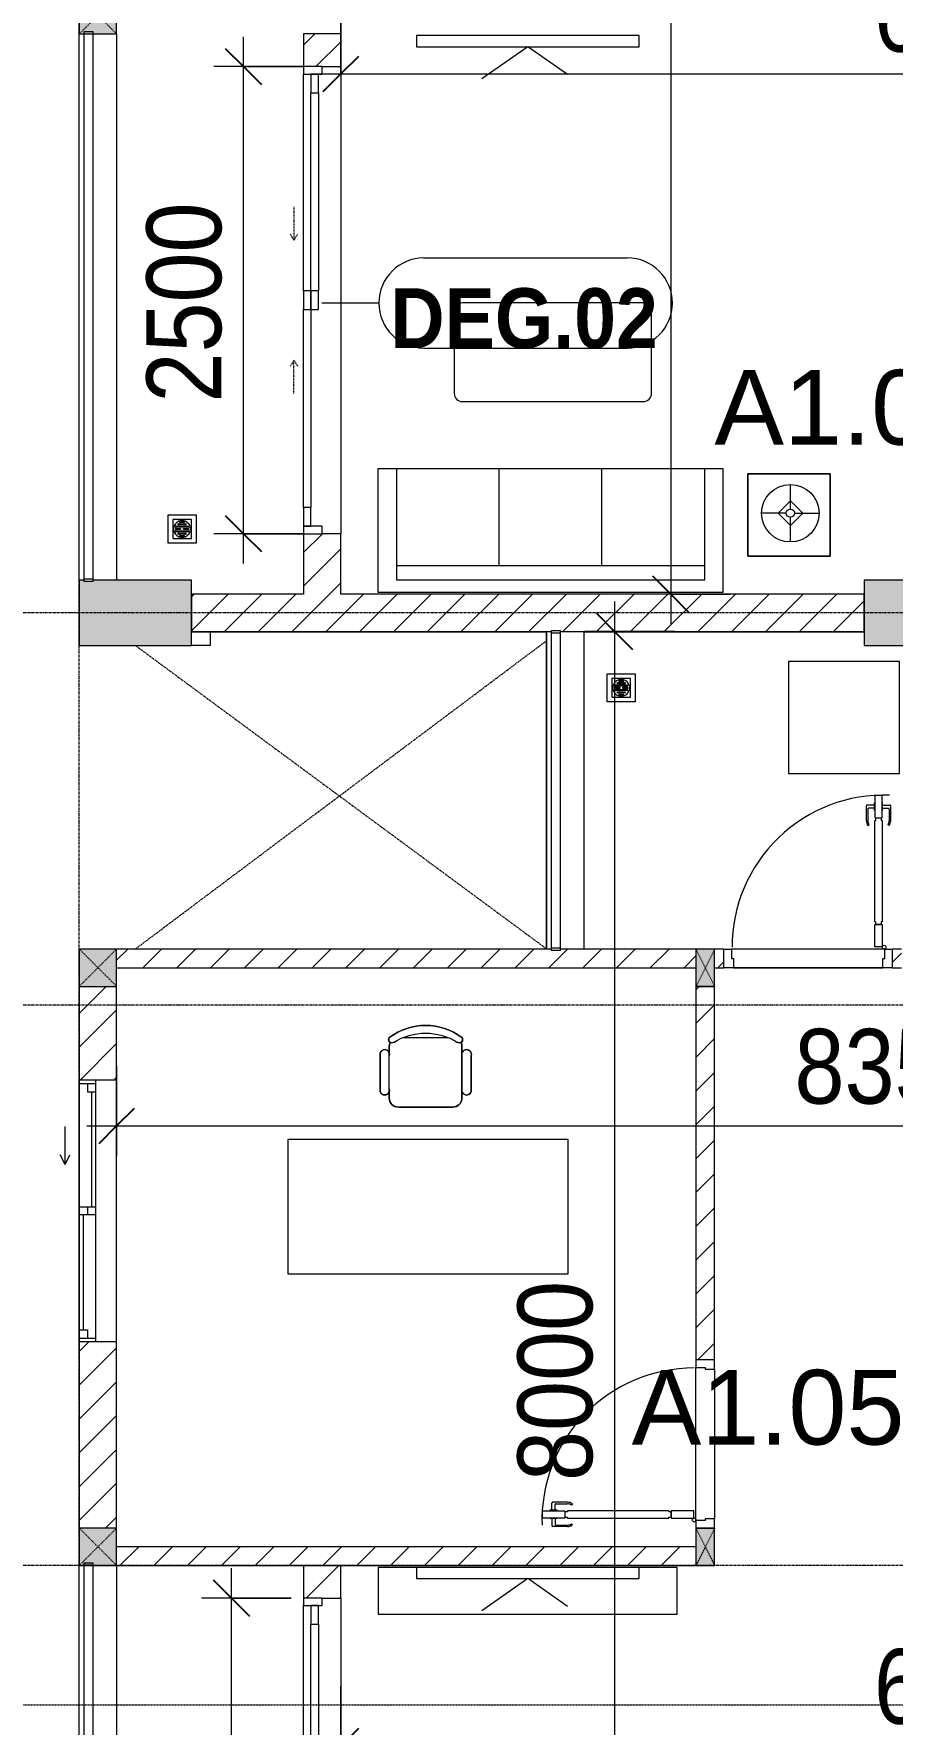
# Model space of a CAD drawing. Header units: millimetres. Extents: x 1591 to 239243, y -15958 to 82755.
# Drawn here: x 135408 to 140001, y 47587 to 56636 of the extents above; entities that cross this region are included whole.
import ezdxf

# ---------------------------------------------------------------- set-up
doc = ezdxf.new("R2010")
doc.units = ezdxf.units.MM
for name, pattern in [('Dash Dot 3_16_', [7.9375, 4.7625, -1.5875, 0, -1.5875]), ('Dash_2_', [6, 3, -3]), ('Demolished', [7.14375, 4.7625, -2.38125]), ('Grid Line', [22.225, 12.7, -3.175, 3.175, -3.175])]:
    doc.linetypes.add(name, pattern=pattern)
for name, color, linetype, lineweight in [('0-1', 250, 'Continuous', 5), ('A-ANNO-DIMS', 211, 'Continuous', 9), ('A-ANNO-DIMS-160', 211, 'Continuous', 9), ('A-AREA-IDEN', 2, 'Continuous', 9), ('A-DETL-DEMO', 6, 'Demolished', 9), ('A-DETL-GENF-1', 9, 'Continuous', 9), ('A-DOOR', 31, 'Continuous', 9), ('A-DOOR-1', 254, 'Continuous', 9), ('A-DOOR-2', 9, 'Continuous', 9), ('A-DOOR-FRAM', 31, 'Continuous', 9), ('A-DOOR-HDLN', 31, 'Dash_2_', 9), ('A-DOOR-IDEN', 31, 'Continuous', 9), ('A-FLOR-1', 7, 'Continuous', 9), ('A-FLOR-2', 9, 'Continuous', 9), ('A-FLOR-HRAL', 11, 'Continuous', 9), ('A-FLOR-HRAL-1', 254, 'Continuous', 9), ('A-FLOR-HRAL-2', 9, 'Continuous', 9), ('A-GLAZ', 151, 'Continuous', 9), ('A-WALL', 113, 'Continuous', 9), ('A-WALL-1', 253, 'Continuous', 18), ('A-WALL-2', 9, 'Continuous', 9), ('A-WALL-3', 113, 'Continuous', 18), ('A-WALL-PATT-1', 10, 'Continuous', 9), ('A-WALL-PATT-2', 111, 'Continuous', 9), ('G-ANNO-SYMB-1', 111, 'Dash Dot 3_16_', 18), ('G-IMPT-1', 254, 'Continuous', 9), ('I-FURN', 30, 'Continuous', 9), ('I-FURN-1', 254, 'Continuous', 9), ('M-EQPM-1', 254, 'Continuous', 9), ('S-COLS', 52, 'Continuous', 9), ('S-COLS-1', 52, 'Continuous', 5), ('S-COLS-2', 250, 'Continuous', 18), ('S-COLS-3', 7, 'Continuous', 9), ('S-COLS-4', 254, 'Continuous', 9), ('S-COLS-5', 253, 'Continuous', 18), ('S-COLS-6', 52, 'Continuous', 18), ('S-COLS-HDLN', 52, 'Dash_2_', 9), ('S-COLS-HDLN-1', 9, 'Dash_2_', 9), ('S-GRID-1', 1, 'Grid Line', 9)]:
    doc.layers.add(name, color=color, linetype=linetype, lineweight=lineweight)
doc.styles.add('Arial_9', font='arial_0.ttf', dxfattribs={"height": 400})
doc.styles.add('Arial_B_4', font='arialbd_0.ttf', dxfattribs={"width": 0.9, "height": 320})
doc.styles.add('UTM Avo', font='UTM Avo.ttf', dxfattribs={"width": 0.9, "height": 400})
doc.dimstyles.new('1_Dim_chi_tiet_2_5', dxfattribs={"dimscale": 304.8, "dimtxt": 399.720379, "dimasz": 0.629921, "dimexe": 0.524934, "dimexo": 0.0625, "dimgap": 0.052493, "dimtad": 1, "dimdec": 0, "dimrnd": 5, "dimzin": 0, "dimdsep": 46, "dimtxsty": 'UTM Avo', "dimblk1": 'OBLIQUE', "dimblk2": 'OBLIQUE', "dimsah": 1, "dimcen": 0.09, "dimdle": 0.524934, "dimazin": 0, "dimtfac": 1, "dimtdec": 4, "dimtix": 1, "dimtmove": 0, "dimatfit": 3, "dimfxl": 1.049869, "dimfxlon": 1, "dimtvp": 1, "dimtolj": 1, "dimtzin": 0, "dimarcsym": 2})
doc.dimstyles.new('1_Dim_chi_tiet_2_5_1', dxfattribs={"dimscale": 304.8, "dimtxt": 399.720379, "dimasz": 0.629921, "dimexe": 0.524934, "dimexo": 0.0625, "dimgap": 0.052493, "dimtad": 1, "dimdec": 0, "dimrnd": 5, "dimzin": 0, "dimdsep": 46, "dimtxsty": 'UTM Avo', "dimblk1": 'OBLIQUE', "dimblk2": 'OBLIQUE', "dimsah": 1, "dimcen": 0.09, "dimdle": 0.524934, "dimazin": 0, "dimtfac": 1, "dimtdec": 4, "dimtix": 1, "dimtmove": 0, "dimatfit": 3, "dimfxl": 1.049869, "dimfxlon": 1, "dimtvp": 1, "dimtolj": 1, "dimtzin": 0, "dimarcsym": 2})
pattern_1 = [(45, (0, 0), (-90.50967, 90.50967), [])]
pattern_2 = [(45, (101998.83, 0), (-90.50967, 90.50967), [])]

# ---------------------------------------------------------------- blocks, each defined once
blk = doc.blocks.new('NCV_TKTC_KET CAU_rvt-1-TKCS_MB TẦNG 5')
at = {"layer": 'S-COLS-1'}
for points in [[(33652.6, 53361.9), (34252.6, 53361.9), (34252.6, 53711.9), (33727.6, 53711.9), (33727.6, 53706.9), (33677.6, 53706.9), (33677.6, 53711.9), (33652.6, 53711.9), (33652.6, 53435.3)], [(38152.6, 53361.9), (38852.6, 53361.9), (38852.6, 53711.9), (37852.6, 53711.9), (37852.6, 53361.9), (38052.6, 53361.9)]]:
    blk.add_hatch(color=256, dxfattribs=at).paths.add_polyline_path(points)
at = {"layer": 'A-FLOR-1'}
for p, q in [((34252.6, 53435.3), (36152.6, 53435.3)), ((36152.5, 53435.3), (36152.5, 51736.9)), ((36352.6, 53435.3), (37852.6, 53435.3))]:
    blk.add_line(p, q, dxfattribs=at)
at = {"layer": 'S-COLS-2'}
for p, q in [((33677.6, 53711.9), (33652.6, 53711.9)), ((33652.6, 53711.9), (33652.6, 53361.9)), ((34252.6, 53711.9), (33727.6, 53711.9)), ((34252.6, 53361.9), (34252.6, 53711.9)), ((38852.6, 53711.9), (37852.6, 53711.9)), ((37852.6, 53711.9), (37852.6, 53361.9)), ((33652.6, 53361.9), (34252.6, 53361.9)), ((37852.6, 53361.9), (38852.6, 53361.9))]:
    blk.add_line(p, q, dxfattribs=at)
at = {"layer": 'S-COLS-3'}
for p, q in [((34352.6, 53435.3), (34352.6, 53361.9)), ((34352.6, 53361.9), (34252.6, 53361.9))]:
    blk.add_line(p, q, dxfattribs=at)
blk = doc.blocks.new('DOOR_CW_01 CANH MO-PANEL KINH - DIW_01-900x2200-CỬA GỖ VÂN LAMINATE-553393-TKCS_MB TẦNG 5')
at = {"layer": 'A-DETL-GENF-1'}
for p, q in [((-442, 737), (-442, 816.5)), ((-399, 820.5), (-438, 820.5)), ((-399, 831.8), (-397, 831.8)), ((-399, 792.2), (-399, 831.8)), ((-397, 872), (-357, 872)), ((-397, 752), (-397, 872)), ((-397, 792.2), (-397, 831.8)), ((-357, 872), (-357, 752)), ((-357, 792.2), (-357, 831.8)), ((-355, 831.8), (-357, 831.8)), ((-355, 792.2), (-355, 831.8)), ((-355, 820.5), (-316, 820.5)), ((-312, 737), (-312, 816.5)), ((-434, 799.5), (-434, 737)), ((-399, 803.5), (-430, 803.5)), ((-397, 792.2), (-399, 792.2)), ((-357, 752), (-397, 752)), ((-397, 738), (-391, 738)), ((-397, 738), (-397, 196)), ((-363, 752), (-391, 752)), ((-391, 752), (-391, 738)), ((-363, 738), (-363, 752)), ((-357, 738), (-363, 738)), ((-357, 792.2), (-355, 792.2)), ((-357, 196), (-357, 738)), ((-355, 803.5), (-324, 803.5)), ((-320, 799.5), (-320, 737)), ((-433.9, 711.2), (-427.3, 715.8)), ((-320.1, 711.2), (-326.7, 715.8)), ((-397, 196), (-391, 196)), ((-357, 182), (-397, 182)), ((-397, 182), (-397, 62)), ((-391, 196), (-391, 182)), ((-391, 182), (-363, 182)), ((-357, 196), (-363, 196)), ((-363, 182), (-363, 196)), ((-357, 62), (-357, 182)), ((-397, 62), (-357, 62))]:
    blk.add_line(p, q, dxfattribs=at)
blk.add_circle((-407, 60), 10, dxfattribs=at)
for centre, radius, start, end in [((-438, 816.5), 4, 90, 180), ((-407, 60), 814, 360, 92), ((-316, 816.5), 4, 0, 90), ((-397, 737), 45, 180, 215), ((-430, 799.5), 4, 90, 180), ((-397, 737), 37, 180, 215), ((-357, 737), 37, 325, 0), ((-324, 799.5), 4, 360, 90), ((-357, 737), 45, 325, 0)]:
    blk.add_arc(centre, radius, start, end, dxfattribs=at)
at = {"layer": 'A-DOOR-2'}
for p, q in [((-410, 50), (-450, 50)), ((-450, 50), (-450, -50)), ((-410, 0), (-410, 50)), ((-400, 0), (-410, 0)), ((-407, 50), (-382, 50)), ((-400, -50), (-400, 0)), ((410, 0), (400, 0)), ((400, 0), (400, -50)), ((450, 50), (410, 50)), ((410, 50), (410, 0)), ((450, -50), (450, 50)), ((-450, -50), (-400, -50)), ((400, -50), (450, -50))]:
    blk.add_line(p, q, dxfattribs=at)
blk = doc.blocks.new('BAN LV A - BAN LV A_dwg_ban hoc2-348006-TKCS_MB TẦNG 5')
at = {"layer": 'I-FURN'}
for p, q in [((-194.4, 388.8), (-194.4, 113.4)), ((145.8, 437.4), (-145.8, 437.4)), ((194.4, 113.4), (194.4, 388.8)), ((-243, 354.4), (-243, 162)), ((194.4, 351.4), (194.4, 150.8)), ((243.7, 162), (243.7, 354.4)), ((-120.5, 64.8), (120.5, 64.8))]:
    blk.add_line(p, q, dxfattribs=at)
at = {"layer": 'I-FURN', "flags": 128}
blk.add_lwpolyline([(-737.8, 610.5), (-737.8, 1330.5), (-154.9, 1330.5), (762.2, 1330.5), (762.2, 610.5)], close=True, dxfattribs=at)
at = {"layer": 'I-FURN'}
for centre, radius, start, end in [((-218.7, 347.3), 25.3, 343.7398, 163.7398), ((-145.8, 388.8), 48.6, 90, 180), ((145.8, 388.8), 48.6, 360, 90), ((219.4, 347.3), 25.3, 16.2602, 170.70537), ((-218.7, 154.9), 25.3, 163.7398, 16.2602), ((-180.2, 75.4), 17.8, 57.97259, 216.69006), ((-145.8, 113.4), 48.6, 180, 207.58444), ((0, 359.3), 318.2, 237.57575, 302.42425), ((180.2, 75.4), 17.8, 323.30994, 122.02741), ((145.8, 113.4), 48.6, 332.41556, 0), ((219.4, 154.9), 25.3, 189.29463, 16.2602), ((0, 324), 324, 233.1301, 306.8699)]:
    blk.add_arc(centre, radius, start, end, dxfattribs=at)
blk = doc.blocks.new('BAN LV A - BAN LV A_dwg-348005-TKCS_MB TẦNG 5')
at = {"extrusion": (0, 0, -1), "zscale": -1, "rotation": 180}
blk.add_blockref('BAN LV A - BAN LV A_dwg_ban hoc2-348006-TKCS_MB TẦNG 5', (-729, 1383.7), dxfattribs=at)
blk = doc.blocks.new('BAN LV A - BAN LV A-348231-TKCS_MB TẦNG 5')
at = {"layer": 'I-FURN-1'}
for p, q in [((534.6, 1270.3), (534.6, 1235.9)), ((923.4, 1232.9), (923.4, 1270.3)), ((486, 1221.7), (486, 1029.3)), ((972.7, 1029.3), (972.7, 1221.7)), ((534.6, 1029.3), (534.6, 994.9)), ((923.4, 994.9), (923.4, 1032.3)), ((583.2, 946.3), (874.8, 946.3)), ((1491.2, 773.2), (-8.8, 773.2)), ((-8.8, 773.2), (-8.8, 53.2)), ((1491.2, 53.2), (1491.2, 773.2)), ((-8.8, 53.2), (1491.2, 53.2))]:
    blk.add_line(p, q, dxfattribs=at)
for centre, radius, start, end in [((729, 1059.7), 324, 53.1301, 126.8699), ((548.9, 1308.3), 17.8, 143.30994, 240.59603), ((583.2, 1270.3), 48.6, 152.41556, 180), ((909.2, 1308.3), 17.8, 299.40397, 36.69006), ((874.8, 1270.3), 48.6, 360, 27.58444), ((510.3, 1228.8), 25.3, 16.2602, 196.2602), ((948.4, 1228.8), 25.3, 343.7398, 170.70537), ((510.3, 1036.4), 25.3, 196.2602, 343.7398), ((948.4, 1036.4), 25.3, 189.29463, 343.7398), ((583.2, 994.9), 48.6, 180, 270), ((874.8, 994.9), 48.6, 270, 360)]:
    blk.add_arc(centre, radius, start, end, dxfattribs=at)
blk.add_blockref('BAN LV A - BAN LV A_dwg-348005-TKCS_MB TẦNG 5', (0, 0))
blk = doc.blocks.new('MAY GIAT - MAY GIAT_dwg-348053-TKCS_MB TẦNG 5')
at = {"layer": 'G-IMPT-1', "flags": 128}
blk.add_lwpolyline([(5, 596.6), (5, 2.3), (605, 2.3), (605, 596.6)], close=True, dxfattribs=at)
blk = doc.blocks.new('MAY GIAT - MAY GIAT-348233-TKCS_MB TẦNG 5')
at = {"layer": 'I-FURN-1'}
for p, q in [((5, 596.6), (5, 2.3)), ((605, 596.6), (5, 596.6)), ((605, 2.3), (605, 596.6)), ((5, 2.3), (605, 2.3))]:
    blk.add_line(p, q, dxfattribs=at)
blk.add_blockref('MAY GIAT - MAY GIAT_dwg-348053-TKCS_MB TẦNG 5', (0, 0))
blk = doc.blocks.new('THU NUOC - THU NUOC-455054-TKCS_MB TẦNG 5')
at = {"layer": 'M-EQPM-1'}
for p, q in [((-66.3, -70.6), (-66.3, 79.4)), ((-66.3, 79.4), (83.7, 79.4)), ((58.7, 54.4), (-41.3, 54.4)), ((-41.3, 54.4), (-41.3, -45.6)), ((-23.3, 19.6), (40.9, 19.6)), ((40.9, 13.6), (-23.3, 13.6)), ((-23.3, 7.2), (0.7, 7.2)), ((0.7, 1.2), (-23.3, 1.2)), ((-11, 32.1), (28.5, 32.1)), ((28.5, 26.1), (-11, 26.1)), ((-1.1, 44.5), (18.5, 44.5)), ((18.5, 38.5), (-1.1, 38.5)), ((0.7, 7.2), (0.7, 1.2)), ((16.7, 1.2), (16.7, 7.2)), ((16.7, 7.2), (40.9, 7.2)), ((40.9, 1.2), (16.7, 1.2)), ((58.7, -45.6), (58.7, 54.4)), ((83.7, 79.4), (83.7, -70.6)), ((83.7, -70.6), (-66.3, -70.6)), ((-41.3, -45.6), (58.7, -45.6)), ((-23.3, -4.8), (40.9, -4.8)), ((40.9, -10.8), (-23.3, -10.8)), ((-11, -17.3), (28.5, -17.3)), ((28.5, -23.3), (-11, -23.3)), ((-1.1, -29.6), (18.5, -29.6)), ((18.5, -35.6), (-1.1, -35.6))]:
    blk.add_line(p, q, dxfattribs=at)
for centre, radius, start, end in [((8.7, 4.4), 45, 0, 180), ((8.7, 4.4), 45, 360, 180), ((8.7, 4.4), 45, 180, 0), ((8.7, 4.4), 45, 180, 360), ((-23.3, 16.6), 3, 90, 270), ((-23.3, 4.2), 3, 90, 270), ((-11, 29.1), 3, 90, 270), ((-1.1, 41.5), 3, 90, 270), ((18.5, 41.5), 3, 270, 90), ((28.5, 29.1), 3, 270, 90), ((40.9, 16.6), 3, 270, 90), ((40.9, 4.2), 3, 270, 90), ((-23.3, -7.8), 3, 90, 270), ((-11, -20.3), 3, 90, 270), ((-1.1, -32.6), 3, 90, 270), ((18.5, -32.6), 3, 270, 90), ((28.5, -20.3), 3, 270, 90), ((40.9, -7.8), 3, 270, 90)]:
    blk.add_arc(centre, radius, start, end, dxfattribs=at)
blk = doc.blocks.new('Railing - 50 x 10mm-901205-TKCS_MB TẦNG 5')
at = {"layer": 'A-FLOR-HRAL-2'}
for p, q in [((25, 5), (-25, 5)), ((-25, 5), (-25, -5)), ((25, -5), (25, 5)), ((-25, -5), (25, -5))]:
    blk.add_line(p, q, dxfattribs=at)
blk = doc.blocks.new('Railing - Railing-883902-TKCS_MB TẦNG 5')
at = {"layer": 'A-FLOR-HRAL-2'}
for p, q in [((13269.1, 44169.6), (13269.1, 42480.8)), ((13319.1, 42480.8), (13319.1, 44169.6))]:
    blk.add_line(p, q, dxfattribs=at)
for p in [(13294.1, 44174.6), (13294.1, 42475.8)]:
    blk.add_blockref('Railing - 50 x 10mm-901205-TKCS_MB TẦNG 5', p)
blk = doc.blocks.new('G1_SOF - BO TRU - 100x200-745959-TKCS_MB TẦNG 5')
at = {"layer": 'S-COLS'}
blk.add_hatch(color=256, dxfattribs=at).paths.add_polyline_path([(-50, 100), (-50, -100), (50, -100), (50, 100)])
at = {"layer": 'S-COLS-5'}
for p, q in [((50, 100), (-50, 100)), ((-50, 100), (-50, -100)), ((50, -100), (50, 100)), ((-50, -100), (50, -100))]:
    blk.add_line(p, q, dxfattribs=at)
at = {"layer": 'S-COLS-HDLN-1'}
for p, q in [((50, 100), (-50, -100)), ((-50, 100), (50, -100))]:
    blk.add_line(p, q, dxfattribs=at)
blk = doc.blocks.new('DOOR_CW_01 CANH MO-PANEL KINH - DIG_01-900x2200-CỬA NHÔM KÍNH-901215-TKCS_MB TẦNG 5')
at = {"layer": 'A-DETL-GENF-1'}
for p, q in [((-397, -182), (-397, -62)), ((-397, -62), (-357, -62)), ((-357, -62), (-357, -182)), ((-357, -182), (-397, -182)), ((-397, -196), (-391, -196)), ((-397, -738), (-397, -196)), ((-391, -196), (-391, -182)), ((-391, -182), (-363, -182)), ((-363, -182), (-363, -196)), ((-357, -196), (-363, -196)), ((-357, -196), (-357, -738)), ((-433.9, -711.2), (-427.3, -715.8)), ((-320.1, -711.2), (-326.7, -715.8)), ((-442, -737), (-442, -816.5)), ((-434, -799.5), (-434, -737)), ((-399, -803.5), (-430, -803.5)), ((-399, -792.2), (-399, -831.8)), ((-397, -792.2), (-399, -792.2)), ((-397, -738), (-391, -738)), ((-357, -752), (-397, -752)), ((-397, -752), (-397, -872)), ((-397, -792.2), (-397, -831.8)), ((-391, -752), (-391, -738)), ((-363, -752), (-391, -752)), ((-357, -738), (-363, -738)), ((-363, -738), (-363, -752)), ((-357, -872), (-357, -752)), ((-357, -792.2), (-357, -831.8)), ((-357, -792.2), (-355, -792.2)), ((-355, -792.2), (-355, -831.8)), ((-355, -803.5), (-324, -803.5)), ((-320, -799.5), (-320, -737)), ((-312, -737), (-312, -816.5)), ((-399, -820.5), (-438, -820.5)), ((-399, -831.8), (-397, -831.8)), ((-397, -872), (-357, -872)), ((-355, -831.8), (-357, -831.8)), ((-355, -820.5), (-316, -820.5))]:
    blk.add_line(p, q, dxfattribs=at)
blk.add_circle((-407, -60), 10, dxfattribs=at)
for centre, radius, start, end in [((-407, -60), 814, 268, 0), ((-397, -737), 45, 145, 180), ((-397, -737), 37, 145, 180), ((-357, -737), 37, 0, 35), ((-357, -737), 45, 360, 35), ((-430, -799.5), 4, 180, 270), ((-324, -799.5), 4, 270, 0), ((-438, -816.5), 4, 180, 270), ((-316, -816.5), 4, 270, 0)]:
    blk.add_arc(centre, radius, start, end, dxfattribs=at)
at = {"layer": 'A-DOOR-2'}
for p, q in [((-450, -50), (-450, 50)), ((-450, 50), (-400, 50)), ((-400, 50), (-400, 0)), ((400, 0), (400, 50)), ((400, 50), (450, 50)), ((450, 50), (450, -50)), ((-410, -50), (-450, -50)), ((-410, 0), (-410, -50)), ((-400, 0), (-410, 0)), ((-407, -50), (-382, -50)), ((410, 0), (400, 0)), ((410, -50), (410, 0)), ((450, -50), (410, -50))]:
    blk.add_line(p, q, dxfattribs=at)
blk = doc.blocks.new('RES_BAN AN - RES_BAN AN-901223-TKCS_MB TẦNG 5')
at = {"layer": 'I-FURN-1'}
for p, q in [((1600, 0), (0, 0)), ((0, 0), (0, -250)), ((1600, -250), (1600, 0)), ((0, -250), (1600, -250))]:
    blk.add_line(p, q, dxfattribs=at)
blk = doc.blocks.new('KE TIVI-2 - KE TIVI-2-885819-TKCS_MB TẦNG 5')
at = {"layer": 'I-FURN-1'}
for p, q in [((-595.6, 0), (-595.6, -60)), ((595.6, 0), (-595.6, 0)), ((-595.6, -60), (595.6, -60)), ((0, -60), (-245.7, -232.1)), ((213, -209.1), (0, -60)), ((595.6, -60), (595.6, 0))]:
    blk.add_line(p, q, dxfattribs=at)
blk = doc.blocks.new('LOBBY_SOFA_1 - LOBBY_SOFA_1-901220-TKCS_MB TẦNG 5')
at = {"layer": 'I-FURN'}
for p, q in [((-2556, 0), (-2556, -660)), ((-708, 0), (-2556, 0)), ((-708, -660), (-708, 0)), ((-2457, -66), (-2457, -660)), ((-807, -66), (-2457, -66)), ((-807, -660), (-807, -66)), ((-807, -143), (-2457, -143)), ((-1907, -143), (-1907, -660)), ((-1357, -143), (-1357, -660)), ((-3128.2, -193.5), (-2688.2, -193.5)), ((-3128.2, -633.5), (-3128.2, -193.5)), ((-2915.4, -269), (-2915.4, -401)), ((-2688.2, -193.5), (-2688.2, -633.5)), ((-2915.4, -357), (-2981.4, -423)), ((-2849.4, -423), (-2915.4, -357)), ((-2937.4, -423), (-3069.4, -423)), ((-2981.4, -423), (-2915.4, -489)), ((-2915.4, -489), (-2849.4, -423)), ((-2915.4, -445), (-2915.4, -577)), ((-2893.4, -423), (-2761.4, -423)), ((-2688.2, -633.5), (-3128.2, -633.5)), ((-2556, -660), (-708, -660)), ((-2172.3, -1064.5), (-2172.3, -1504.5)), ((-1160.3, -1020.5), (-2128.3, -1020.5)), ((-1116.3, -1504.5), (-1116.3, -1064.5)), ((-2128.3, -1548.5), (-1160.3, -1548.5))]:
    blk.add_line(p, q, dxfattribs=at)
for radius in [154, 22]:
    blk.add_circle((-2915.4, -423), radius, dxfattribs=at)
for centre, start, end in [((-2128.3, -1064.5), 90, 180), ((-1160.3, -1064.5), 0, 90), ((-2128.3, -1504.5), 180, 270), ((-1160.3, -1504.5), 270, 0)]:
    blk.add_arc(centre, 44, start, end, dxfattribs=at)
at = {"layer": 'I-FURN-1'}
for p, q in [((-708, 0), (-2556, 0)), ((-2556, 0), (-2556, -660)), ((-708, -660), (-708, 0)), ((-2688.2, -193.5), (-3128.2, -193.5)), ((-3128.2, -193.5), (-3128.2, -633.5)), ((-2688.2, -633.5), (-2688.2, -193.5)), ((-3128.2, -633.5), (-2688.2, -633.5)), ((-2556, -660), (-708, -660)), ((-2172.3, -1064.5), (-2172.3, -1504.5)), ((-1160.3, -1020.5), (-2128.3, -1020.5)), ((-1116.3, -1504.5), (-1116.3, -1064.5)), ((-2128.3, -1548.5), (-1160.3, -1548.5))]:
    blk.add_line(p, q, dxfattribs=at)
for centre, start, end in [((-2128.3, -1064.5), 90, 180), ((-1160.3, -1064.5), 0, 90), ((-2128.3, -1504.5), 180, 270), ((-1160.3, -1504.5), 270, 0)]:
    blk.add_arc(centre, 44, start, end, dxfattribs=at)
blk = doc.blocks.new('NCV_TKTC_TANG 5_rvt-1-TKCS_MB TẦNG 5')
at = {"layer": 'A-WALL-PATT-1'}
h = blk.add_hatch(dxfattribs=at)
h.set_pattern_fill('FP_1', color=256, style=0, pattern_type=2)
h.set_pattern_definition(pattern_1)
h.paths.add_polyline_path([(36152.6, 51636.9), (36952.6, 51636.9), (36952.6, 51736.9), (36227.6, 51736.9), (36227.6, 51731.5), (36177.6, 51731.5), (36177.6, 51736.9), (33852.6, 51736.9), (33852.6, 51636.9), (35965.1, 51636.9)])
h = blk.add_hatch(dxfattribs=at)
h.set_pattern_fill('FP_1', color=256, style=0, pattern_type=2)
h.set_pattern_definition(pattern_1)
h.paths.add_polyline_path([(38035.9, 51636.9), (38052.6, 51636.9), (38052.6, 51736.9), (38002.6, 51736.9), (38002.6, 51636.9)])
h.paths.add_polyline_path([(37052.6, 51636.9), (37102.6, 51636.9), (37102.6, 51736.9), (37052.6, 51736.2), (37052.6, 51686.9)])
h = blk.add_hatch(dxfattribs=at)
h.set_pattern_fill('FP_1', color=256, style=0, pattern_type=2)
h.set_pattern_definition(pattern_1)
h.paths.add_polyline_path([(37002.6, 49537.3), (37052.6, 49537.3), (37052.6, 51536.5), (36952.6, 51536.5), (36952.6, 49537.3)])
h = blk.add_hatch(dxfattribs=at)
h.set_pattern_fill('FP_1', color=256, style=0, pattern_type=2)
h.set_pattern_definition(pattern_1)
h.paths.add_polyline_path([(33852.6, 48436.9), (36952.6, 48436.9), (36952.6, 48536.9), (33852.6, 48536.9)])
at = {"layer": 'A-FLOR-2'}
for p, q in [((35052.6, 56460.3), (35052.6, 53960.3)), ((37962.6, 51736.9), (37142.6, 51736.9)), ((37952.6, 51636.9), (37152.6, 51636.9)), ((37152.6, 51636.9), (37952.6, 51636.9)), ((36952.6, 48677.3), (36952.6, 49497.3)), ((37052.6, 49487.3), (37052.6, 48687.3)), ((35052.6, 48261.9), (35052.6, 45761.9))]:
    blk.add_line(p, q, dxfattribs=at)
at = {"layer": 'A-WALL-1'}
for p, q in [((36177.6, 51736.9), (33852.6, 51736.9)), ((36952.6, 51736.9), (36227.6, 51736.9)), ((37102.6, 51736.9), (37052.6, 51736.9)), ((38052.6, 51736.9), (38002.6, 51736.9)), ((33852.6, 51636.9), (36952.6, 51636.9)), ((37052.6, 51636.9), (37102.6, 51636.9)), ((38002.6, 51636.9), (38052.6, 51636.9)), ((36952.6, 51536.5), (36952.6, 49537.3)), ((37052.6, 51536.5), (36952.6, 51536.5)), ((37052.6, 49537.3), (37052.6, 51536.5)), ((36952.6, 48536.9), (33852.6, 48536.9)), ((33852.6, 48436.9), (36952.6, 48436.9))]:
    blk.add_line(p, q, dxfattribs=at)
at = {"layer": 'A-WALL-2'}
for p, q in [((36152.6, 51736.9), (36152.6, 53436.9)), ((36352.6, 53436.9), (36352.6, 51736.9)), ((36952.6, 48677.3), (36952.6, 49497.3)), ((37052.6, 49487.3), (37052.6, 48687.3))]:
    blk.add_line(p, q, dxfattribs=at)
at = {"layer": 'A-DOOR-1'}
for name, p, rotation in [('DOOR_CW_01 CANH MO-PANEL KINH - DIG_01-900x2200-CỬA NHÔM KÍNH-901215-TKCS_MB TẦNG 5', (37552.6, 51686.9), 180), ('DOOR_CW_01 CANH MO-PANEL KINH - DIW_01-900x2200-CỬA GỖ VÂN LAMINATE-553393-TKCS_MB TẦNG 5', (37002.6, 49087.3), 89.9999999999993)]:
    blk.add_blockref(name, p, dxfattribs=dict(at, rotation=rotation))
at = {"layer": 'A-FLOR-HRAL-1'}
blk.add_blockref('Railing - Railing-883902-TKCS_MB TẦNG 5', (22908.5, 9260.7), dxfattribs=at)
at = {"layer": 'I-FURN-1'}
for name, p in [('KE TIVI-2 - KE TIVI-2-885819-TKCS_MB TẦNG 5', (36052.2, 56626.9)), ('BAN LV A - BAN LV A-348231-TKCS_MB TẦNG 5', (34776.9, 49944.2)), ('RES_BAN AN - RES_BAN AN-901223-TKCS_MB TẦNG 5', (35252.2, 48426.9)), ('KE TIVI-2 - KE TIVI-2-885819-TKCS_MB TẦNG 5', (36052.2, 48426.9))]:
    blk.add_blockref(name, p, dxfattribs=at)
for name, p, rotation in [('LOBBY_SOFA_1 - LOBBY_SOFA_1-901220-TKCS_MB TẦNG 5', (34542.6, 53646.9), 180), ('MAY GIAT - MAY GIAT-348233-TKCS_MB TẦNG 5', (38044.8, 52671.5), 89.99999999999915)]:
    blk.add_blockref(name, p, dxfattribs=dict(at, rotation=rotation))
at = {"layer": 'M-EQPM-1'}
for p in [(34193.8, 53980.9), (36543.9, 53130.9)]:
    blk.add_blockref('THU NUOC - THU NUOC-455054-TKCS_MB TẦNG 5', p, dxfattribs=at)
at = {"layer": 'S-COLS-4'}
for p in [(37002.6, 51636.9), (37002.6, 48536.9)]:
    blk.add_blockref('G1_SOF - BO TRU - 100x200-745959-TKCS_MB TẦNG 5', p, dxfattribs=at)
blk = doc.blocks.new('G1_SOF - BO TRU - 200x200-3055083-TKCS_MB TẦNG 5')
at = {"layer": 'S-COLS'}
blk.add_hatch(color=256, dxfattribs=at).paths.add_polyline_path([(100, -100), (100, 100), (-100, 100), (-100, -100), (8.4, -100)])
at = {"layer": 'S-COLS-6'}
for p, q in [((100, 100), (-100, 100)), ((-100, 100), (-100, -100)), ((100, -100), (100, 100)), ((-100, -100), (100, -100))]:
    blk.add_line(p, q, dxfattribs=at)
at = {"layer": 'S-COLS-HDLN'}
for p, q in [((100, 100), (-100, -100)), ((-100, 100), (100, -100))]:
    blk.add_line(p, q, dxfattribs=at)
blk = doc.blocks.new('1_FAMILY RVT - W01-WxH 1400x1400xmm-389822-TKCS_MB TẦNG 5')
at = {"layer": 'A-GLAZ'}
for p, q in [((248.4, 172.39), (299.2, 197.79)), ((-700, 96.19), (-700, -103.81)), ((700, 96.19), (-700, 96.19)), ((-700, 96.19), (-636.5, 96.19)), ((-680.95, 96.19), (-680.95, 7.29)), ((-636.5, 96.19), (-22.225, 96.19)), ((-636.5, 96.19), (-636.5, 51.74)), ((-22.225, 7.29), (-22.225, 96.19)), ((-22.225, 96.19), (22.225, 96.19)), ((22.225, 96.19), (680.95, 96.19)), ((22.225, 96.19), (22.225, 7.29)), ((248.4, 172.39), (299.2, 146.99)), ((248.4, 172.39), (451.6, 172.39)), ((680.95, 96.19), (700, 96.19)), ((680.95, 96.19), (680.95, 7.29)), ((700, -103.81), (700, 96.19)), ((-700, 7.29), (-680.95, 7.29)), ((-636.5, 51.74), (-680.95, 51.74)), ((-680.95, 7.29), (-22.225, 7.29)), ((-636.5, 73.965), (-22.225, 73.965)), ((22.225, 51.74), (-22.225, 51.74)), ((-22.225, 7.29), (22.225, 7.29)), ((22.225, 29.515), (636.5, 29.515)), ((22.225, 7.29), (636.5, 7.29)), ((636.5, 51.74), (636.5, 7.29)), ((680.95, 51.74), (636.5, 51.74)), ((636.5, 7.29), (700, 7.29)), ((-700, -103.81), (700, -103.81))]:
    blk.add_line(p, q, dxfattribs=at)
blk = doc.blocks.new('Railing - 50 x 10mm-1251311-TKCS_MB TẦNG 5')
at = {"layer": 'A-FLOR-HRAL'}
for p, q in [((25, 5), (-25, 5)), ((-25, 5), (-25, -5)), ((25, -5), (25, 5)), ((-25, -5), (25, -5))]:
    blk.add_line(p, q, dxfattribs=at)
blk = doc.blocks.new('Railing - Railing-3262612-TKCS_MB TẦNG 5')
at = {"layer": 'A-FLOR-HRAL'}
for p, q in [((33677.6, 56635.3), (33677.6, 53716.9)), ((33727.6, 53716.9), (33727.6, 56635.3))]:
    blk.add_line(p, q, dxfattribs=at)
for p in [(33702.6, 56641.5), (33702.6, 53711.9)]:
    blk.add_blockref('Railing - 50 x 10mm-1251311-TKCS_MB TẦNG 5', p)
blk = doc.blocks.new('Railing - Railing-3262629-TKCS_MB TẦNG 5')
at = {"layer": 'A-FLOR-HRAL'}
for p, q in [((33677.6, 48436.9), (33677.6, 45516.9)), ((33727.6, 45516.9), (33727.6, 48436.9))]:
    blk.add_line(p, q, dxfattribs=at)
for p in [(33702.6, 48444.5), (33702.6, 45511.9)]:
    blk.add_blockref('Railing - 50 x 10mm-1251311-TKCS_MB TẦNG 5', p)
blk = doc.blocks.new('DEG_02-DEG_03 - DEG_02-2500x2400mm-CỬA ĐI 02 CÁNH TRƯỢT-625766-TKCS_MB TẦNG 5')
at = {"layer": 'A-DOOR'}
for p, q in [((-1110, 100), (-1210, 100)), ((-1210, 100), (-1210, 60)), ((-1110, 60), (-1110, 100)), ((-1110, 100), (-50, 100)), ((50, 100), (-50, 100)), ((-50, 100), (-50, 60)), ((50, 60), (50, 100)), ((-1210, 60), (-1110, 60)), ((-50, 60), (-1110, 60)), ((50, 60), (-50, 60)), ((-50, 60), (-50, 20)), ((-50, 60), (50, 60)), ((-50, 20), (50, 20)), ((50, 20), (50, 60)), ((50, 60), (1110, 60)), ((1110, 20), (50, 20)), ((1210, 60), (1110, 60)), ((1110, 60), (1110, 20)), ((1110, 20), (1210, 20)), ((1210, 20), (1210, 60))]:
    blk.add_line(p, q, dxfattribs=at)
at = {"layer": 'A-DOOR-FRAM'}
for p, q in [((-1210, 100), (-1250, 100)), ((-1250, 100), (-1250, 0)), ((-1210, 0), (-1210, 100)), ((1250, 100), (1210, 100)), ((1210, 100), (1210, 0)), ((1250, 0), (1250, 100)), ((-1250, 0), (-1210, 0)), ((1210, 0), (1250, 0))]:
    blk.add_line(p, q, dxfattribs=at)
at = {"layer": 'A-DOOR-HDLN'}
for p, q in [((-500.4, 151.1), (-320.4, 151.1)), ((-320.4, 151.1), (-355, 171.1)), ((-320.4, 151.1), (-355, 131.1)), ((320.4, 151.1), (355, 171.1)), ((320.4, 151.1), (355, 131.1)), ((500.4, 151.1), (320.4, 151.1))]:
    blk.add_line(p, q, dxfattribs=at)
blk = doc.blocks.new('DIMBLOCK32-TKCS_MB TẦNG 5')
at = {"layer": 'A-ANNO-DIMS-160'}
for p, q in [((137051.4, 47790.3), (137051.4, 47310.3)), ((137051.4, 47470.3), (137051.4, 47790.3)), ((143851.5, 47790.3), (143851.5, 47310.3)), ((143851.5, 47470.3), (143851.5, 47790.3)), ((136891.4, 47470.3), (144011.5, 47470.3))]:
    blk.add_line(p, q, dxfattribs=at)
at = {"layer": 'A-ANNO-DIMS-160', "lineweight": 25}
for p, q in [((137051.4, 47470.3), (137147.4, 47566.3)), ((143851.5, 47470.3), (143947.5, 47566.3)), ((137051.4, 47470.3), (136955.4, 47374.3)), ((143851.5, 47470.3), (143755.5, 47374.3))]:
    blk.add_line(p, q, dxfattribs=at)
at = {"layer": 'A-ANNO-DIMS-160', "color": 0, "insert": (139903.7, 47989.9), "char_height": 400, "width": 1314.636, "attachment_point": 1, "line_spacing_factor": 1.110334, "style": 'UTM Avo'}
blk.add_mtext('6800', dxfattribs=at)
blk = doc.blocks.new('_Oblique')
at = {"color": 0, "linetype": 'ByBlock', "lineweight": -2}
blk.add_line((-0.5, -0.5), (0.5, 0.5), dxfattribs=at)
blk = doc.blocks.new('DIMBLOCK33-TKCS_MB TẦNG 5')
at = {"layer": 'A-ANNO-DIMS-160'}
for p, q in [((137051.4, 56741.3), (137051.4, 56261.3)), ((137051.4, 56421.3), (137051.4, 56741.3)), ((143851.5, 56741.3), (143851.5, 56261.3)), ((143851.5, 56421.3), (143851.5, 56741.3)), ((136891.4, 56421.3), (144011.5, 56421.3))]:
    blk.add_line(p, q, dxfattribs=at)
at = {"layer": 'A-ANNO-DIMS-160', "lineweight": 25}
for p, q in [((137051.4, 56421.3), (137147.4, 56517.3)), ((143851.5, 56421.3), (143947.5, 56517.3)), ((137051.4, 56421.3), (136955.4, 56325.3)), ((143851.5, 56421.3), (143755.5, 56325.3))]:
    blk.add_line(p, q, dxfattribs=at)
at = {"layer": 'A-ANNO-DIMS-160', "color": 0, "insert": (139903.7, 56940.9), "char_height": 400, "width": 1314.636, "attachment_point": 1, "line_spacing_factor": 1.110334, "style": 'UTM Avo'}
blk.add_mtext('6800', dxfattribs=at)
blk = doc.blocks.new('STN_Door Tag - STN_Door Tag-1788670-TKCS_MB TẦNG 5')
at = {"layer": 'A-DOOR-IDEN'}
for p, q in [((-3.37, 1.495), (3.431, 1.495)), ((-3.37, -1.524), (3.431, -1.524))]:
    blk.add_line(p, q, dxfattribs=at)
for centre, start, end in [((-3.37, -0.015), 90, 270), ((3.431, -0.015), 270, 90)]:
    blk.add_arc(centre, 1.509, start, end, dxfattribs=at)
blk = doc.blocks.new('DIMBLOCK184-TKCS_MB TẦNG 5')
at = {"layer": 'A-ANNO-DIMS-160', "lineweight": 25}
for p, q in [((136530.6, 56460.3), (136434.6, 56556.3)), ((136530.6, 56460.3), (136626.6, 56364.3)), ((136530.6, 53960.3), (136434.6, 54056.3)), ((136530.6, 53960.3), (136626.6, 53864.3))]:
    blk.add_line(p, q, dxfattribs=at)
at = {"layer": 'A-ANNO-DIMS-160'}
for p, q in [((136530.6, 53800.3), (136530.6, 56620.3)), ((136850.6, 56460.3), (136370.6, 56460.3)), ((136530.6, 56460.3), (136850.6, 56460.3)), ((136850.6, 53960.3), (136370.6, 53960.3)), ((136530.6, 53960.3), (136850.6, 53960.3))]:
    blk.add_line(p, q, dxfattribs=at)
at = {"layer": 'A-ANNO-DIMS-160', "color": 0, "insert": (136010.9, 54662.5), "char_height": 400, "width": 1314.636, "attachment_point": 1, "rotation": 90, "line_spacing_factor": 1.110334, "style": 'UTM Avo'}
blk.add_mtext('2500', dxfattribs=at)
blk = doc.blocks.new('DIMBLOCK192-TKCS_MB TẦNG 5')
at = {"layer": 'A-ANNO-DIMS-160'}
for p, q in [((136466, 45601.9), (136466, 48421.9)), ((136786, 48261.9), (136306, 48261.9)), ((136466, 48261.9), (136786, 48261.9)), ((136786, 45761.9), (136306, 45761.9)), ((136466, 45761.9), (136786, 45761.9))]:
    blk.add_line(p, q, dxfattribs=at)
at = {"layer": 'A-ANNO-DIMS-160', "lineweight": 25}
for p, q in [((136466, 48261.9), (136370, 48357.9)), ((136466, 48261.9), (136562, 48165.9)), ((136466, 45761.9), (136370, 45857.9)), ((136466, 45761.9), (136562, 45665.9))]:
    blk.add_line(p, q, dxfattribs=at)
at = {"layer": 'A-ANNO-DIMS-160', "color": 0, "insert": (135946.4, 46464.2), "char_height": 400, "width": 1314.636, "attachment_point": 1, "rotation": 90, "line_spacing_factor": 1.110334, "style": 'UTM Avo'}
blk.add_mtext('2500', dxfattribs=at)
blk = doc.blocks.new('DIMBLOCK276-TKCS_MB TẦNG 5')
at = {"layer": 'A-ANNO-DIMS-160'}
for p, q in [((138516.2, 53596.9), (138516.2, 45276.9)), ((138836.2, 53436.9), (138356.2, 53436.9)), ((138516.2, 53436.9), (138836.2, 53436.9)), ((138836.2, 45436.9), (138356.2, 45436.9)), ((138516.2, 45436.9), (138836.2, 45436.9))]:
    blk.add_line(p, q, dxfattribs=at)
at = {"layer": 'A-ANNO-DIMS-160', "lineweight": 25}
for p, q in [((138516.2, 53436.9), (138420.2, 53532.9)), ((138516.2, 53436.9), (138612.2, 53340.9)), ((138516.2, 45436.9), (138420.2, 45532.9)), ((138516.2, 45436.9), (138612.2, 45340.9))]:
    blk.add_line(p, q, dxfattribs=at)
at = {"layer": 'A-ANNO-DIMS-160', "color": 0, "insert": (137996.6, 48889.2), "char_height": 400, "width": 1314.636, "attachment_point": 1, "rotation": 90, "line_spacing_factor": 1.110334, "style": 'UTM Avo'}
blk.add_mtext('8000', dxfattribs=at)
blk = doc.blocks.new('DIMBLOCK277-TKCS_MB TẦNG 5')
at = {"layer": 'A-ANNO-DIMS-160', "lineweight": 25}
for p, q in [((138816.1, 61636.9), (138720.1, 61732.9)), ((138816.1, 61636.9), (138912.1, 61540.9)), ((138816.1, 53636.9), (138720.1, 53732.9)), ((138816.1, 53636.9), (138912.1, 53540.9))]:
    blk.add_line(p, q, dxfattribs=at)
at = {"layer": 'A-ANNO-DIMS-160'}
for p, q in [((138816.1, 61796.9), (138816.1, 53476.9)), ((139136.1, 61636.9), (138656.1, 61636.9)), ((138816.1, 61636.9), (139136.1, 61636.9)), ((139136.1, 53636.9), (138656.1, 53636.9)), ((138816.1, 53636.9), (139136.1, 53636.9))]:
    blk.add_line(p, q, dxfattribs=at)
at = {"layer": 'A-ANNO-DIMS-160', "color": 0, "insert": (138296.5, 57089.2), "char_height": 400, "width": 1314.636, "attachment_point": 1, "rotation": 90, "line_spacing_factor": 1.110334, "style": 'UTM Avo'}
blk.add_mtext('8000', dxfattribs=at)
blk = doc.blocks.new('DIMBLOCK308-TKCS_MB TẦNG 5')
at = {"layer": 'A-ANNO-DIMS-160'}
for p, q in [((135851.4, 51109.7), (135851.4, 50629.7)), ((135851.4, 50789.7), (135851.4, 51109.7)), ((144201.4, 51109.7), (144201.4, 50629.7)), ((144201.4, 50789.7), (144201.4, 51109.7)), ((135691.4, 50789.7), (144361.4, 50789.7))]:
    blk.add_line(p, q, dxfattribs=at)
at = {"layer": 'A-ANNO-DIMS-160', "lineweight": 25}
for p, q in [((135851.4, 50789.7), (135947.4, 50885.7)), ((144201.4, 50789.7), (144297.4, 50885.7)), ((135851.4, 50789.7), (135755.4, 50693.7)), ((144201.4, 50789.7), (144105.4, 50693.7))]:
    blk.add_line(p, q, dxfattribs=at)
at = {"layer": 'A-ANNO-DIMS-160', "color": 0, "insert": (139478.6, 51309.3), "char_height": 400, "width": 1314.636, "attachment_point": 1, "line_spacing_factor": 1.110334, "style": 'UTM Avo'}
blk.add_mtext('8350', dxfattribs=at)

msp = doc.modelspace()

# ---------------------------------------------------------------- hatches: boundary and pattern name
at = {"layer": 'A-WALL-PATT-2'}
h = msp.add_hatch(dxfattribs=at)
h.set_pattern_fill('FP_1', color=256, style=0, pattern_type=2)
h.set_pattern_definition(pattern_2)
h.paths.add_polyline_path([(137051.4, 53636.9), (137051.4, 53960.3), (136851.4, 53960.3), (136851.4, 53636.9)])
h.paths.add_polyline_path([(136951.4, 56460.3), (137051.4, 56460.3), (137051.4, 56635.3), (136851.4, 56635.3), (136851.4, 56460.3)])
h = msp.add_hatch(dxfattribs=at)
h.set_pattern_fill('FP_1', color=256, style=0, pattern_type=2)
h.set_pattern_definition(pattern_2)
h.paths.add_polyline_path([(138770, 53436.9), (139851.4, 53436.9), (139851.4, 53636.9), (136251.4, 53636.9), (136251.4, 53436.9), (138176.4, 53436.9), (138176.4, 53440.3), (138226.4, 53440.3), (138226.4, 53436.9)])
h = msp.add_hatch(dxfattribs=at)
h.set_pattern_fill('FP_1', color=256, style=0, pattern_type=2)
h.set_pattern_definition(pattern_2)
h.paths.add_polyline_path([(135651.4, 48636.9), (135851.4, 48636.9), (135851.4, 49635.3), (135651.4, 49635.3)])
h.paths.add_polyline_path([(135651.4, 51035.3), (135851.4, 51035.3), (135851.4, 51536.9), (135651.4, 51536.9), (135651.4, 51130.1)])
h = msp.add_hatch(dxfattribs=at)
h.set_pattern_fill('FP_1', color=256, style=0, pattern_type=2)
h.set_pattern_definition(pattern_2)
h.paths.add_polyline_path([(137051.4, 45436.9), (137051.4, 45761.9), (136851.4, 45761.9), (136851.4, 45436.9)])
h.paths.add_polyline_path([(136951.4, 48261.9), (137051.4, 48261.9), (137051.4, 48436.9), (136851.4, 48436.9), (136851.4, 48261.9)])

# ---------------------------------------------------------------- linework, layer by layer
at = {"layer": 'A-DETL-DEMO'}
for p, q in [((135951.4, 51736.9), (138151.4, 53386.9)), ((135951.4, 53361.9), (138151.4, 51738.1))]:
    msp.add_line(p, q, dxfattribs=at)
at = {"layer": 'A-DOOR-IDEN'}
msp.add_line((136949.9, 55196.6), (137254.3, 55196.6), dxfattribs=at)
at = {"layer": 'A-WALL'}
for p, q in [((135651.4, 53711.9), (135651.4, 56635.3)), ((135851.4, 56635.3), (135851.4, 53711.9)), ((136851.4, 55260.3), (136851.4, 56420.3)), ((137051.4, 56460.3), (137051.4, 53960.3)), ((135651.4, 45511.9), (135651.4, 48436.9)), ((135851.4, 48436.9), (135851.4, 45511.9)), ((137051.4, 48261.9), (137051.4, 45761.9)), ((136851.4, 47061.9), (136851.4, 48221.9))]:
    msp.add_line(p, q, dxfattribs=at)
at = {"layer": 'A-WALL-3'}
for p, q in [((137051.4, 56635.3), (136851.4, 56635.3)), ((136851.4, 56635.3), (136851.4, 56460.3)), ((137051.4, 56460.3), (137051.4, 56635.3)), ((136951.4, 56460.3), (137051.4, 56460.3)), ((136851.4, 53960.3), (136851.4, 53636.9)), ((137051.4, 53960.3), (136951.4, 53960.3)), ((137051.4, 53636.9), (137051.4, 53960.3)), ((136851.4, 53636.9), (136251.4, 53636.9)), ((136251.4, 53636.9), (136251.4, 53436.9)), ((139851.4, 53636.9), (137051.4, 53636.9)), ((139851.4, 53436.9), (139851.4, 53636.9)), ((136251.4, 53436.9), (138176.4, 53436.9)), ((138226.4, 53436.9), (139851.4, 53436.9)), ((135651.4, 51536.9), (135651.4, 51035.3)), ((135851.4, 51035.3), (135851.4, 51536.9)), ((135651.4, 49635.3), (135651.4, 48636.9)), ((135851.4, 48636.9), (135851.4, 49635.3)), ((137051.4, 48436.9), (136851.4, 48436.9)), ((136851.4, 48436.9), (136851.4, 48261.9)), ((137051.4, 48261.9), (137051.4, 48436.9)), ((136951.4, 48261.9), (137051.4, 48261.9))]:
    msp.add_line(p, q, dxfattribs=at)
at = {"layer": 'G-ANNO-SYMB-1'}
msp.add_line((130746.6, 47691.5), (236925.7, 47691.5), dxfattribs=at)
at = {"layer": 'S-GRID-1'}
for p, q in [((135651.4, 19118.3), (135651.4, 76659.6)), ((136410.9, 53536.9), (132410.9, 53536.9)), ((229978.4, 53536.9), (136410.9, 53536.9)), ((136410.9, 51436.9), (132410.9, 51436.9)), ((229978.4, 51436.9), (136410.9, 51436.9)), ((136410.9, 48436.9), (132410.9, 48436.9)), ((229978.4, 48436.9), (136410.9, 48436.9))]:
    msp.add_line(p, q, dxfattribs=at)

# ---------------------------------------------------------------- block references
at = {"layer": '0-1'}
for name in ['NCV_TKTC_KET CAU_rvt-1-TKCS_MB TẦNG 5', 'NCV_TKTC_TANG 5_rvt-1-TKCS_MB TẦNG 5']:
    msp.add_blockref(name, (101998.8, 0), dxfattribs=at)
at = {"layer": 'A-DOOR', "rotation": 89.9999999999999}
for p in [(136951.4, 55210.3), (136951.4, 47011.9)]:
    msp.add_blockref('DEG_02-DEG_03 - DEG_02-2500x2400mm-CỬA ĐI 02 CÁNH TRƯỢT-625766-TKCS_MB TẦNG 5', p, dxfattribs=at)
at = {"layer": 'A-DOOR-IDEN', "xscale": 159.9999999999999, "yscale": 159.9999999999999, "zscale": 159.9999999999999}
msp.add_blockref('STN_Door Tag - STN_Door Tag-1788670-TKCS_MB TẦNG 5', (138034.9, 55197.3), dxfattribs=at)
at = {"layer": 'A-FLOR-HRAL'}
for name in ['Railing - Railing-3262612-TKCS_MB TẦNG 5', 'Railing - Railing-3262629-TKCS_MB TẦNG 5']:
    msp.add_blockref(name, (101998.8, 0), dxfattribs=at)
at = {"layer": 'A-GLAZ', "rotation": 89.9999999999999}
msp.add_blockref('1_FAMILY RVT - W01-WxH 1400x1400xmm-389822-TKCS_MB TẦNG 5', (135747.6, 50335.3), dxfattribs=at)
at = {"layer": 'S-COLS'}
for p in [(135751.4, 56735.3), (135751.4, 51636.9), (135751.4, 48536.9)]:
    msp.add_blockref('G1_SOF - BO TRU - 200x200-3055083-TKCS_MB TẦNG 5', p, dxfattribs=at)

# ---------------------------------------------------------------- texts
at = {"layer": 'A-AREA-IDEN', "char_height": 400, "width": 2233.6, "attachment_point": 8, "line_spacing_factor": 0.936439, "style": 'Arial_9'}
for s, insert in [('\\pt8,16,24,32,40,48,56,64,72,80,88,96,104,112,120,128,136,144,152,160,168,176,184,192,200,208,216,224,232,240,248,256;A1.05.06', (140168.5, 54431.4)), ('\\pt8,16,24,32,40,48,56,64,72,80,88,96,104,112,120,128,136,144,152,160,168,176,184,192,200,208,216,224,232,240,248,256;A1.05.05', (139725.8, 49078.4))]:
    msp.add_mtext(s, dxfattribs=dict(at, insert=insert))
at = {"layer": 'A-DOOR-IDEN', "insert": (138031.7, 55111.9), "char_height": 320, "width": 1467.36, "attachment_point": 5, "line_spacing_factor": 0.936439, "style": 'Arial_B_4'}
msp.add_mtext('\\pt7.2,14.4,21.6,28.8,36,43.2,50.4,57.6,64.8,72,79.2,86.4,93.6,100.8,108,115.2,122.4,129.6,136.8,144,151.2,158.4,165.6,172.8,180,187.2,194.4,201.6,208.8,216,223.2,230.4;DEG.02', dxfattribs=at)

# ---------------------------------------------------------------- dimensions: what is measured, and where the dimension line sits
at = {"layer": 'A-ANNO-DIMS'}
for base, p1, p2, dimstyle, override, picture, middle in [((138816.1, 53636.9), (139136.1, 61636.9), (139136.1, 53636.9), '1_Dim_chi_tiet_2_5_1', {"dimpost": '<>', "dimfxl": 8000}, 'DIMBLOCK277-TKCS_MB TẦNG 5', (138593.1, 57636.9)), ((136530.6, 56460.3), (136850.6, 53960.3), (136850.6, 56460.3), '1_Dim_chi_tiet_2_5', {"dimpost": '<>', "dimfxl": 2500}, 'DIMBLOCK184-TKCS_MB TẦNG 5', (136307.6, 55210.3)), ((138516.2, 45436.9), (138836.2, 53436.9), (138836.2, 45436.9), '1_Dim_chi_tiet_2_5_1', {"dimpost": '<>', "dimfxl": 8000}, 'DIMBLOCK276-TKCS_MB TẦNG 5', (138293.2, 49436.9)), ((136466, 48261.9), (136786, 45761.9), (136786, 48261.9), '1_Dim_chi_tiet_2_5', {"dimpost": '<>', "dimfxl": 2500}, 'DIMBLOCK192-TKCS_MB TẦNG 5', (136243, 47011.9))]:
    dim = msp.add_linear_dim(base=base, p1=p1, p2=p2, angle=90, dimstyle=dimstyle, override=override, dxfattribs=at)
    dim.commit()
    dim.dimension.update_dxf_attribs({"geometry": picture, "text_midpoint": middle})
for base, p1, p2, dimstyle, override, picture, middle in [((143851.5, 56421.3), (137051.4, 56741.3), (143851.5, 56741.3), '1_Dim_chi_tiet_2_5', {"dimpost": '<>', "dimfxl": 6800.071331}, 'DIMBLOCK33-TKCS_MB TẦNG 5', (140451.4, 56644.3)), ((144201.4, 50789.7), (135851.4, 51109.7), (144201.4, 51109.7), '1_Dim_chi_tiet_2_5_1', {"dimpost": '<>', "dimfxl": 8350}, 'DIMBLOCK308-TKCS_MB TẦNG 5', (140026.4, 51012.7)), ((143851.5, 47470.3), (137051.4, 47790.3), (143851.5, 47790.3), '1_Dim_chi_tiet_2_5', {"dimpost": '<>', "dimfxl": 6800.071331}, 'DIMBLOCK32-TKCS_MB TẦNG 5', (140451.4, 47693.3))]:
    dim = msp.add_linear_dim(base=base, p1=p1, p2=p2, dimstyle=dimstyle, override=override, dxfattribs=at)
    dim.commit()
    dim.dimension.update_dxf_attribs({"geometry": picture, "text_midpoint": middle})

doc.saveas('drawing.dxf')
